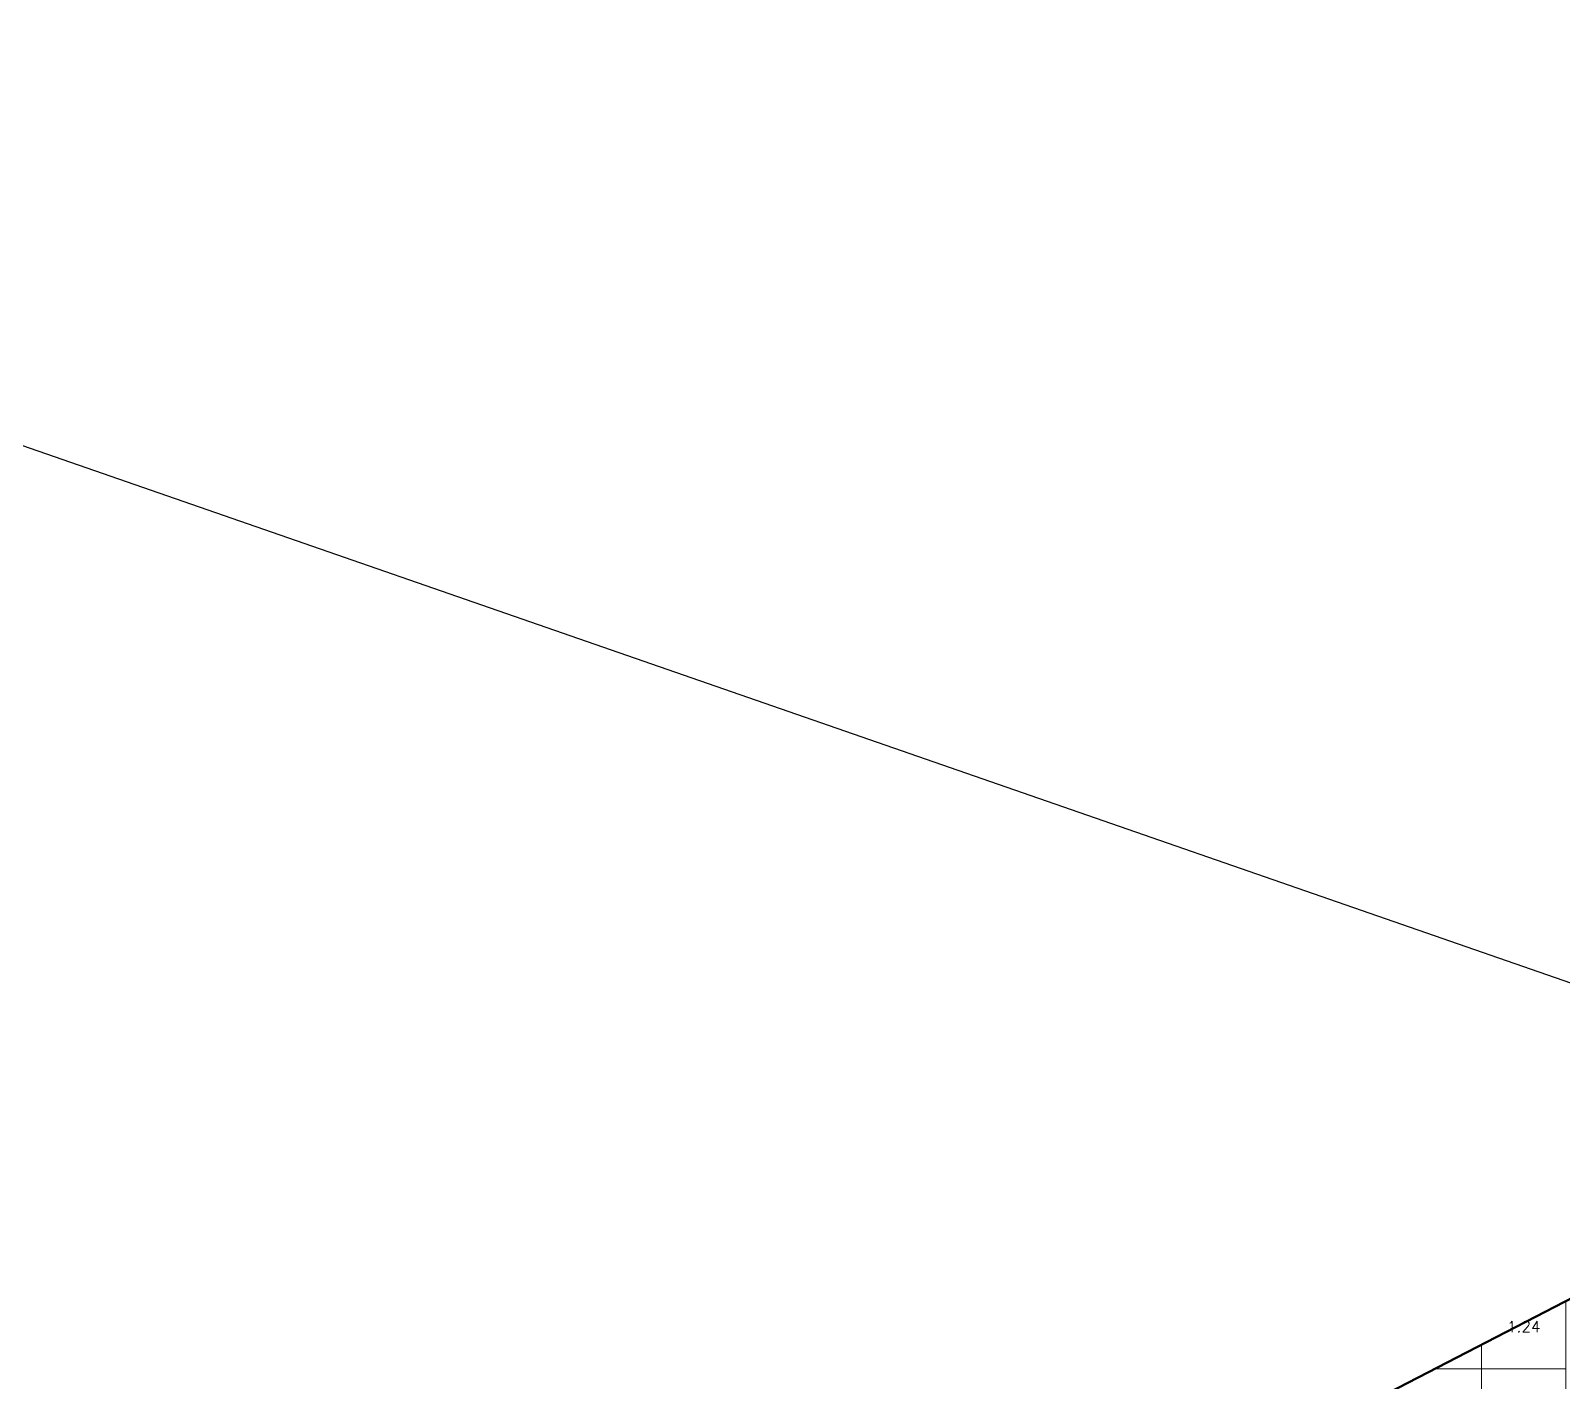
# Model space of a CAD drawing. Header units: inches. Extents: x 469761 to 469956, y 4349708 to 4349833.
# Drawn here: x 469805.2 to 469823.32, y 4349771.55 to 4349787.54 of the extents above; entities that cross this region are included whole.
import ezdxf
from ezdxf.enums import TextEntityAlignment as Align

# ---------------------------------------------------------------- set-up
doc = ezdxf.new("R2010")
doc.units = ezdxf.units.IN
doc.header["$MEASUREMENT"] = 0
doc.layers.add('爆区方格网', color=7, linetype='Continuous', lineweight=0)
doc.styles.add('3dmine_textStyle_1', font='txt.shx', dxfattribs={"height": 1, "bigfont": 'gbcbig.shx'})

msp = doc.modelspace()

# ---------------------------------------------------------------- linework, layer by layer
msp.add_line((469836.444, 4349771.74), (469790.938, 4349787.537))
at = {"color": 5, "linetype": 'Continuous', "lineweight": 50, "elevation": 1987.297}
msp.add_lwpolyline([(469817.208, 4349769.309), (469828.454, 4349775.127), (469837.3, 4349777.874), (469846.044, 4349775.075), (469845.59, 4349771.971), (469847.292, 4349769.245), (469850.168, 4349770.343), (469852.439, 4349771.326), (469856.754, 4349771.099), (469861.845, 4349771.213), (469866.414, 4349769.254), (469864.214, 4349766.26), (469858.315, 4349764.574), (469853.994, 4349765.649), (469852.242, 4349767.401), (469842.005, 4349764.839), (469836.359, 4349766.411), (469832.229, 4349766.357), (469826.099, 4349763.33), (469820.476, 4349762.487), (469821.961, 4349767.803), (469817.208, 4349769.309), (469817.208, 4349769.309)], dxfattribs=at)
at = {"layer": '爆区方格网', "color": 5, "linetype": 'Continuous', "lineweight": 0, "elevation": 3972.82}
for points in [[(469823.366, 4349771.693), (469822.366, 4349771.693), (469822.366, 4349771.977), (469823.366, 4349772.495), (469823.366, 4349771.693)], [(469822.366, 4349770.693), (469821.366, 4349770.693), (469821.366, 4349771.46), (469821.817, 4349771.693), (469822.366, 4349771.693), (469822.366, 4349770.693)], [(469823.366, 4349770.693), (469822.366, 4349770.693), (469822.366, 4349771.693), (469823.366, 4349771.693), (469823.366, 4349770.693)]]:
    msp.add_lwpolyline(points, dxfattribs=at)

# ---------------------------------------------------------------- texts
at = {"color": 5, "linetype": 'Continuous', "lineweight": 0, "style": '3dmine_textStyle_1'}
msp.add_text('1.24', height=0.1333, dxfattribs=at).set_placement((469822.866, 4349772.193, 3972.82), align=Align.MIDDLE_CENTER)

doc.saveas('drawing.dxf')
